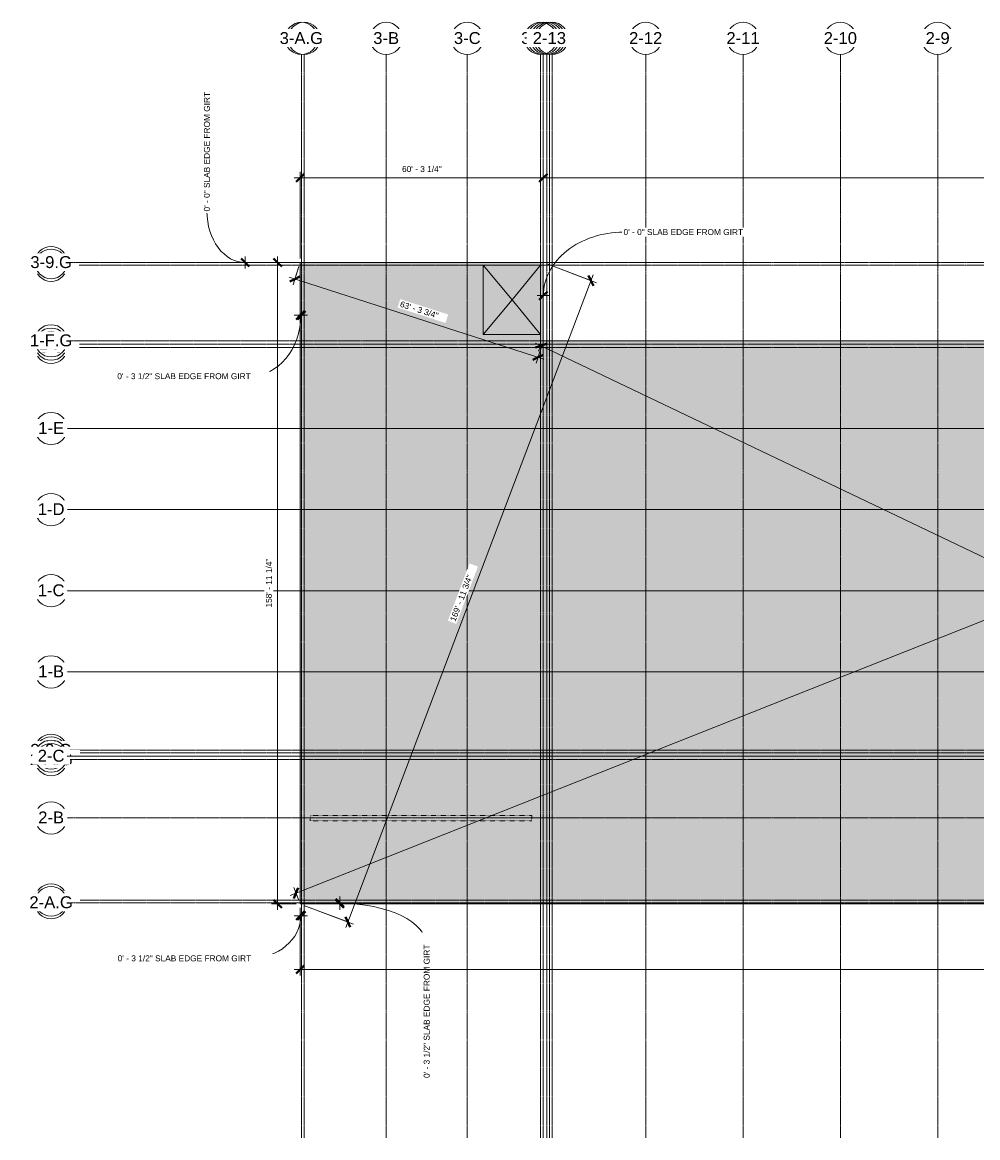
# Model space of a CAD drawing. Header units: inches. Extents: x 11161 to 16905, y -23494 to -20177.
# Drawn here: x 11161 to 14003, y -23494 to -20177 of the extents above; entities that cross this region are included whole.
import ezdxf

# ---------------------------------------------------------------- set-up
doc = ezdxf.new("R2010")
doc.units = ezdxf.units.IN
doc.header["$MEASUREMENT"] = 0
doc.linetypes.add('Dash', pattern=[0.25, 0.125, -0.125])
doc.linetypes.add('Grid Line 1_4_', pattern=[0.4375, 0.25, -0.0625, 0.0625, -0.0625])
for name, color, linetype, lineweight in [('A-ANNO-DIMS', 211, 'Continuous', 9), ('A-ANNO-DIMS-192', 211, 'Continuous', 9), ('A-FLOR', 192, 'Continuous', 9), ('S-BEAM-HDLN', 1, 'Dash', 9), ('S-GRID', 1, 'Continuous', 9), ('S-GRID-IDEN', 1, 'Continuous', 9)]:
    doc.layers.add(name, color=color, linetype=linetype, lineweight=lineweight)
doc.styles.add('Arial', font='arial.ttf', dxfattribs={"height": 35.407186})
doc.styles.add('Arial_1', font='arial.ttf', dxfattribs={"height": 17.703593})
doc.dimstyles.new('Linear_-_3_32__Arial', dxfattribs={"dimscale": 12, "dimtxt": 18, "dimasz": 2, "dimexe": 1.5, "dimexo": 1, "dimgap": 1, "dimtad": 1, "dimrnd": 0.25, "dimzin": 1, "dimdsep": 46, "dimlunit": 4, "dimtxsty": 'Arial_1', "dimblk1": 'OBLIQUE', "dimblk2": 'OBLIQUE', "dimsah": 1, "dimcen": 0.09, "dimdle": 1.5, "dimazin": 0, "dimtfac": 1, "dimtdec": 4, "dimtix": 1, "dimtmove": 1, "dimatfit": 3, "dimfxl": 1, "dimtvp": 1, "dimtfill": 1, "dimfrac": 2, "dimtolj": 1, "dimtzin": 0, "dimarcsym": 2})
doc.dimstyles.new('Linear_-_3_32__Arial_1', dxfattribs={"dimscale": 12, "dimtxt": 18, "dimasz": 2, "dimexe": 1.5, "dimexo": 1, "dimgap": 1, "dimtad": 1, "dimrnd": 0.25, "dimzin": 1, "dimdsep": 46, "dimlunit": 4, "dimtxsty": 'Arial_1', "dimblk1": 'OBLIQUE', "dimblk2": 'OBLIQUE', "dimsah": 1, "dimcen": 0.09, "dimdle": 1.5, "dimazin": 0, "dimtfac": 1, "dimtdec": 4, "dimtix": 1, "dimtmove": 0, "dimatfit": 3, "dimfxl": 1, "dimtvp": 1, "dimtfill": 1, "dimfrac": 2, "dimtolj": 1, "dimtzin": 0, "dimarcsym": 2})

# ---------------------------------------------------------------- blocks, each defined once
blk = doc.blocks.new('Grid - Grid Head - Circle-13776-Slab Outline')
at = {"layer": 'S-GRID-IDEN'}
blk.add_circle((0, 0), 0.25, dxfattribs=at)
blk = doc.blocks.new('DIMBLOCK3-Slab Outline')
at = {"layer": 'A-ANNO-DIMS-192'}
for p, q in [((11988.1, -22810.8), (11988.1, -22851.9)), ((11988.1, -22833.9), (11988.1, -22810.8)), ((11970.1, -22833.9), (12009.6, -22833.9)), ((11991.6, -22828.9), (11991.6, -22851.9)), ((11991.6, -22833.9), (11991.6, -22828.9))]:
    blk.add_line(p, q, dxfattribs=at)
at = {"layer": 'A-ANNO-DIMS-192', "lineweight": 50}
for p, q in [((11988.1, -22833.9), (11976.1, -22845.9)), ((11991.6, -22833.9), (11979.6, -22845.9)), ((11988.1, -22833.9), (12000.1, -22821.9)), ((11991.6, -22833.9), (12003.6, -22821.9))]:
    blk.add_line(p, q, dxfattribs=at)
at = {"layer": 'A-ANNO-DIMS-192'}
blk.add_ellipse((11839.6, -22833.9), major_axis=(150.2, 0), ratio=0.846934, start_param=4.712389, end_param=6.283185, dxfattribs=at)
at = {"layer": 'A-ANNO-DIMS-192', "color": 0, "insert": (11445.3, -22951.9), "char_height": 17.704, "width": 473.206, "attachment_point": 1, "line_spacing_factor": 0.938532, "style": 'Arial_1', "bg_fill": 3, "box_fill_scale": 1.25, "bg_fill_color": 0, "bg_fill_transparency": 0}
blk.add_mtext('0\' - 3 1/2" SLAB EDGE FROM GIRT', dxfattribs=at)
blk = doc.blocks.new('_Oblique')
at = {"color": 0, "linetype": 'ByBlock', "lineweight": -2}
blk.add_line((-0.5, -0.5), (0.5, 0.5), dxfattribs=at)
blk = doc.blocks.new('DIMBLOCK4-Slab Outline')
at = {"layer": 'A-ANNO-DIMS-192'}
for p, q in [((11805, -20891.6), (11842.6, -20891.6)), ((11824.6, -20891.6), (11805, -20891.6)), ((11976.1, -20891.6), (11806.6, -20891.6)), ((11824.6, -20909.6), (11824.6, -20873.6)), ((11824.6, -20891.6), (11976.1, -20891.6))]:
    blk.add_line(p, q, dxfattribs=at)
at = {"layer": 'A-ANNO-DIMS-192', "lineweight": 50}
for q in [(11812.6, -20879.6), (11812.6, -20879.6), (11836.6, -20903.6), (11836.6, -20903.6)]:
    blk.add_line((11824.6, -20891.6), q, dxfattribs=at)
at = {"layer": 'A-ANNO-DIMS-192'}
blk.add_ellipse((11824.6, -20739.8), major_axis=(0, 151.8), ratio=0.749678, start_param=1.570796, end_param=3.141593, dxfattribs=at)
at = {"layer": 'A-ANNO-DIMS-192', "color": 0, "insert": (11701.7, -20739.8), "char_height": 17.704, "width": 424.025, "attachment_point": 1, "rotation": 90, "line_spacing_factor": 0.938532, "style": 'Arial_1', "bg_fill": 3, "box_fill_scale": 1.25, "bg_fill_color": 0, "bg_fill_transparency": 0}
blk.add_mtext('0\' - 0" SLAB EDGE FROM GIRT', dxfattribs=at)
blk = doc.blocks.new('DIMBLOCK9-Slab Outline')
at = {"layer": 'A-ANNO-DIMS-192'}
for p, q in [((12693.3, -20990), (12729.3, -20990)), ((12711.3, -20985), (12711.3, -21008)), ((12711.3, -20990), (12711.3, -20985)), ((12711.3, -20985), (12711.3, -21008)), ((12711.3, -20990), (12711.3, -20985))]:
    blk.add_line(p, q, dxfattribs=at)
at = {"layer": 'A-ANNO-DIMS-192', "lineweight": 50}
for q in [(12699.3, -21002), (12699.3, -21002), (12723.3, -20978), (12723.3, -20978)]:
    blk.add_line((12711.3, -20990), q, dxfattribs=at)
at = {"layer": 'A-ANNO-DIMS-192'}
blk.add_ellipse((12949.8, -20990), major_axis=(238.5, 0), ratio=0.791145, start_param=1.570796, end_param=3.141593, dxfattribs=at)
at = {"layer": 'A-ANNO-DIMS-192', "color": 0, "insert": (12949.8, -20792.1), "char_height": 17.704, "width": 424.025, "attachment_point": 1, "line_spacing_factor": 0.938532, "style": 'Arial_1', "bg_fill": 3, "box_fill_scale": 1.25, "bg_fill_color": 0, "bg_fill_transparency": 0}
blk.add_mtext('0\' - 0" SLAB EDGE FROM GIRT', dxfattribs=at)
blk = doc.blocks.new('DIMBLOCK10-Slab Outline')
at = {"layer": 'A-ANNO-DIMS-192'}
for p, q in [((11970.1, -21048.5), (12009.6, -21048.5)), ((11988.1, -21043.5), (11988.1, -21066.5)), ((11988.1, -21048.5), (11988.1, -21043.5)), ((11991.6, -21043.5), (11991.6, -21066.5)), ((11991.6, -21048.5), (11991.6, -21043.5))]:
    blk.add_line(p, q, dxfattribs=at)
at = {"layer": 'A-ANNO-DIMS-192', "lineweight": 50}
for p, q in [((11988.1, -21048.5), (11976.1, -21060.5)), ((11991.6, -21048.5), (11979.6, -21060.5)), ((11988.1, -21048.5), (12000.1, -21036.5)), ((11991.6, -21048.5), (12003.6, -21036.5))]:
    blk.add_line(p, q, dxfattribs=at)
at = {"layer": 'A-ANNO-DIMS-192'}
blk.add_ellipse((11838.5, -21048.5), major_axis=(0, 181.2), ratio=0.835369, start_param=3.141593, end_param=4.712389, dxfattribs=at)
at = {"layer": 'A-ANNO-DIMS-192', "color": 0, "insert": (11444.1, -21220.6), "char_height": 17.704, "width": 473.206, "attachment_point": 1, "line_spacing_factor": 0.938532, "style": 'Arial_1', "bg_fill": 3, "box_fill_scale": 1.25, "bg_fill_color": 0, "bg_fill_transparency": 0}
blk.add_mtext('0\' - 3 1/2" SLAB EDGE FROM GIRT', dxfattribs=at)
blk = doc.blocks.new('DIMBLOCK11-Slab Outline')
at = {"layer": 'A-ANNO-DIMS-192', "lineweight": 50}
for p, q in [((12105.8, -22795.3), (12093.8, -22783.3)), ((12105.8, -22798.8), (12093.8, -22786.8)), ((12105.8, -22795.3), (12117.8, -22807.3)), ((12105.8, -22798.8), (12117.8, -22810.8))]:
    blk.add_line(p, q, dxfattribs=at)
at = {"layer": 'A-ANNO-DIMS-192'}
for p, q in [((12105.8, -22816.8), (12105.8, -22777.3)), ((12100.8, -22795.3), (12123.8, -22795.3)), ((12105.8, -22795.3), (12100.8, -22795.3)), ((12100.8, -22798.8), (12123.8, -22798.8)), ((12105.8, -22798.8), (12100.8, -22798.8))]:
    blk.add_line(p, q, dxfattribs=at)
blk.add_ellipse((12105.8, -22922.3), major_axis=(258.8, 0), ratio=0.483969, start_param=0, end_param=1.570796, dxfattribs=at)
at = {"layer": 'A-ANNO-DIMS-192', "color": 0, "insert": (12355.5, -23316.6), "char_height": 17.704, "width": 473.206, "attachment_point": 1, "rotation": 90, "line_spacing_factor": 0.938532, "style": 'Arial_1', "bg_fill": 3, "box_fill_scale": 1.25, "bg_fill_color": 0, "bg_fill_transparency": 0}
blk.add_mtext('0\' - 3 1/2" SLAB EDGE FROM GIRT', dxfattribs=at)
blk = doc.blocks.new('DIMBLOCK14-Slab Outline')
at = {"layer": 'A-ANNO-DIMS-192'}
for p, q in [((11988.1, -20879.6), (11988.1, -20621.6)), ((12711.3, -20879.6), (12711.3, -20621.6)), ((11970.1, -20639.6), (12711.3, -20639.6)), ((11988.1, -20639.6), (11988.1, -20879.6)), ((12711.3, -20639.6), (12711.3, -20879.6))]:
    blk.add_line(p, q, dxfattribs=at)
at = {"layer": 'A-ANNO-DIMS-192', "lineweight": 50}
for p, q in [((11988.1, -20639.6), (12000.1, -20627.6)), ((12711.3, -20639.6), (12723.3, -20627.6)), ((11988.1, -20639.6), (11976.1, -20651.6)), ((12711.3, -20639.6), (12699.3, -20651.6))]:
    blk.add_line(p, q, dxfattribs=at)
at = {"layer": 'A-ANNO-DIMS-192', "color": 0, "insert": (12291, -20604.7), "char_height": 17.704, "width": 140.898, "attachment_point": 1, "line_spacing_factor": 0.938532, "style": 'Arial_1', "bg_fill": 3, "box_fill_scale": 1.25, "bg_fill_color": 0, "bg_fill_transparency": 0}
blk.add_mtext('60\' - 3 1/4"', dxfattribs=at)
blk = doc.blocks.new('DIMBLOCK15-Slab Outline')
at = {"layer": 'A-ANNO-DIMS-192'}
for p, q in [((12711.3, -20879.6), (12711.3, -20621.6)), ((16211.3, -21112.3), (16211.3, -20621.6)), ((12711.3, -20639.6), (16229.3, -20639.6)), ((12711.3, -20639.6), (12711.3, -20879.6)), ((16211.3, -20639.6), (16211.3, -21112.3))]:
    blk.add_line(p, q, dxfattribs=at)
at = {"layer": 'A-ANNO-DIMS-192', "lineweight": 50}
for p, q in [((12711.3, -20639.6), (12723.3, -20627.6)), ((16211.3, -20639.6), (16223.3, -20627.6)), ((12711.3, -20639.6), (12699.3, -20651.6)), ((16211.3, -20639.6), (16199.3, -20651.6))]:
    blk.add_line(p, q, dxfattribs=at)
at = {"layer": 'A-ANNO-DIMS-192', "color": 0, "insert": (14416.3, -20604.7), "char_height": 17.7, "width": 108, "attachment_point": 1, "line_spacing_factor": 0.938532, "style": 'Arial_1', "bg_fill": 3, "box_fill_scale": 1.25, "bg_fill_color": 0, "bg_fill_transparency": 0}
blk.add_mtext('291\' - 8"', dxfattribs=at)
blk = doc.blocks.new('DIMBLOCK16-Slab Outline')
at = {"layer": 'A-ANNO-DIMS-192'}
for p, q in [((11976.1, -20891.6), (11903, -20891.6)), ((11921, -20873.6), (11921, -22816.8)), ((11921, -20891.6), (11976.1, -20891.6)), ((11976.1, -22798.8), (11903, -22798.8)), ((11921, -22798.8), (11976.1, -22798.8))]:
    blk.add_line(p, q, dxfattribs=at)
at = {"layer": 'A-ANNO-DIMS-192', "lineweight": 50}
for p, q in [((11921, -20891.6), (11909, -20879.6)), ((11921, -20891.6), (11933, -20903.6)), ((11921, -22798.8), (11909, -22786.8)), ((11921, -22798.8), (11933, -22810.8))]:
    blk.add_line(p, q, dxfattribs=at)
at = {"layer": 'A-ANNO-DIMS-192', "color": 0, "insert": (11886.1, -21917.5), "char_height": 17.704, "width": 173.465, "attachment_point": 1, "rotation": 90, "line_spacing_factor": 0.938532, "style": 'Arial_1', "bg_fill": 3, "box_fill_scale": 1.25, "bg_fill_color": 0, "bg_fill_transparency": 0}
blk.add_mtext('158\' - 11 1/4"', dxfattribs=at)
blk = doc.blocks.new('DIMBLOCK17-Slab Outline')
at = {"layer": 'A-ANNO-DIMS-192'}
for p, q in [((11988.1, -22810.8), (11988.1, -23012.2)), ((11988.1, -22994.2), (11988.1, -22810.8)), ((16214.8, -22810.8), (16214.8, -23012.2)), ((16214.8, -22994.2), (16214.8, -22810.8)), ((11970.1, -22994.2), (16232.8, -22994.2))]:
    blk.add_line(p, q, dxfattribs=at)
at = {"layer": 'A-ANNO-DIMS-192', "lineweight": 50}
for p, q in [((11988.1, -22994.2), (12000.1, -22982.2)), ((16214.8, -22994.2), (16226.8, -22982.2)), ((11988.1, -22994.2), (11976.1, -23006.2)), ((16214.8, -22994.2), (16202.8, -23006.2))]:
    blk.add_line(p, q, dxfattribs=at)
at = {"layer": 'A-ANNO-DIMS-192', "color": 0, "insert": (14035.9, -22959.2), "char_height": 17.704, "width": 157.182, "attachment_point": 1, "line_spacing_factor": 0.938532, "style": 'Arial_1', "bg_fill": 3, "box_fill_scale": 1.25, "bg_fill_color": 0, "bg_fill_transparency": 0}
blk.add_mtext('352\' - 2 3/4"', dxfattribs=at)
blk = doc.blocks.new('DIMBLOCK18-Slab Outline')
at = {"layer": 'A-ANNO-DIMS-192'}
for p, q in [((16224.2, -22821), (12688.2, -21131)), ((12706.1, -21135.1), (12696.7, -21155)), ((12704.4, -21138.7), (12706.1, -21135.1)), ((16209.6, -22809.6), (16200.2, -22829.5)), ((16207.9, -22813.2), (16209.6, -22809.6))]:
    blk.add_line(p, q, dxfattribs=at)
at = {"layer": 'A-ANNO-DIMS-192', "lineweight": 50}
for p, q in [((12704.4, -21138.7), (12688.4, -21144.4)), ((12704.4, -21138.7), (12720.4, -21133.1)), ((16207.9, -22813.2), (16191.9, -22818.9)), ((16207.9, -22813.2), (16223.9, -22807.6))]:
    blk.add_line(p, q, dxfattribs=at)
at = {"layer": 'A-ANNO-DIMS-192', "color": 0, "insert": (14430.7, -21925), "char_height": 17.7, "width": 108, "attachment_point": 1, "rotation": 334.4545, "line_spacing_factor": 0.938532, "style": 'Arial_1', "bg_fill": 3, "box_fill_scale": 1.25, "bg_fill_color": 0, "bg_fill_transparency": 0}
blk.add_mtext('323\' - 7"', dxfattribs=at)
blk = doc.blocks.new('DIMBLOCK19-Slab Outline')
at = {"layer": 'A-ANNO-DIMS-192'}
for p, q in [((16215.4, -21085.8), (11958.7, -22773.5)), ((16206.9, -21113.1), (16192, -21075.7)), ((16198.7, -21092.4), (16206.9, -21113.1)), ((11983.6, -22787.6), (11968.8, -22750.2)), ((11975.4, -22766.9), (11983.6, -22787.6))]:
    blk.add_line(p, q, dxfattribs=at)
at = {"layer": 'A-ANNO-DIMS-192', "lineweight": 50}
for p, q in [((16198.7, -21092.4), (16191.9, -21108)), ((16198.7, -21092.4), (16205.4, -21076.8)), ((11975.4, -22766.9), (11982.1, -22751.3)), ((11975.4, -22766.9), (11968.7, -22782.5))]:
    blk.add_line(p, q, dxfattribs=at)
at = {"layer": 'A-ANNO-DIMS-192', "color": 0, "insert": (14032.3, -21913.7), "char_height": 17.7, "width": 108, "attachment_point": 1, "rotation": 21.6281, "line_spacing_factor": 0.938532, "style": 'Arial_1', "bg_fill": 3, "box_fill_scale": 1.25, "bg_fill_color": 0, "bg_fill_transparency": 0}
blk.add_mtext('378\' - 7"', dxfattribs=at)
blk = doc.blocks.new('DIMBLOCK20-Slab Outline')
at = {"layer": 'A-ANNO-DIMS-192'}
for p, q in [((11984.4, -20903), (11966.8, -20957.7)), ((11972.3, -20940.6), (11984.4, -20903)), ((12712.7, -21178.8), (11955.2, -20935)), ((12707.6, -21135.7), (12690, -21190.4)), ((12695.5, -21173.3), (12707.6, -21135.7))]:
    blk.add_line(p, q, dxfattribs=at)
at = {"layer": 'A-ANNO-DIMS-192', "lineweight": 50}
for p, q in [((11972.3, -20940.6), (11957.2, -20948.3)), ((11972.3, -20940.6), (11987.4, -20932.8)), ((12695.5, -21173.3), (12680.4, -21181.1)), ((12695.5, -21173.3), (12710.6, -21165.6))]:
    blk.add_line(p, q, dxfattribs=at)
at = {"layer": 'A-ANNO-DIMS-192', "color": 0, "insert": (12288.7, -21005.7), "char_height": 17.704, "width": 140.898, "attachment_point": 1, "rotation": 342.1612, "line_spacing_factor": 0.938532, "style": 'Arial_1', "bg_fill": 3, "box_fill_scale": 1.25, "bg_fill_color": 0, "bg_fill_transparency": 0}
blk.add_mtext('63\' - 3 3/4"', dxfattribs=at)
blk = doc.blocks.new('DIMBLOCK21-Slab Outline')
at = {"layer": 'A-ANNO-DIMS-192'}
for p, q in [((12722.5, -20895.8), (12869.9, -20951.7)), ((12853.1, -20945.3), (12722.5, -20895.8)), ((12859.5, -20928.5), (12123.5, -22869.4)), ((11999.3, -22803.1), (12146.7, -22858.9)), ((12129.8, -22852.6), (11999.3, -22803.1))]:
    blk.add_line(p, q, dxfattribs=at)
at = {"layer": 'A-ANNO-DIMS-192', "lineweight": 50}
for p, q in [((12853.1, -20945.3), (12846.1, -20929.8)), ((12853.1, -20945.3), (12860.1, -20960.8)), ((12129.8, -22852.6), (12122.9, -22837.1)), ((12129.8, -22852.6), (12136.8, -22868))]:
    blk.add_line(p, q, dxfattribs=at)
at = {"layer": 'A-ANNO-DIMS-192', "color": 0, "insert": (12433.1, -21954.1), "char_height": 17.704, "width": 173.465, "attachment_point": 1, "rotation": 69.2327, "line_spacing_factor": 0.938532, "style": 'Arial_1', "bg_fill": 3, "box_fill_scale": 1.25, "bg_fill_color": 0, "bg_fill_transparency": 0}
blk.add_mtext('169\' - 11 3/4"', dxfattribs=at)

msp = doc.modelspace()

# ---------------------------------------------------------------- hatches: boundary and pattern name
at = {"layer": 'A-FLOR'}
h = msp.add_hatch(color=256, dxfattribs=at)
h.paths.add_polyline_path([(16214.817, -22798.803), (16214.817, -22373.553), (16211.317, -22373.553), (16211.317, -21124.303), (12711.317, -21124.303), (12711.317, -20891.553), (11988.067, -20891.553), (11988.067, -22798.803), (14099.88, -22798.803)], flags=0)
h.paths.add_polyline_path([(15237.692, -22787.303), (15237.692, -22685.075), (15432.067, -22685.075), (15432.067, -22787.303)], flags=0)
h.paths.add_polyline_path([(15667.192, -22787.303), (15451.317, -22787.303), (15451.317, -22685.075), (15667.192, -22685.075)], flags=0)
h.paths.add_polyline_path([(15104.442, -22787.303), (15104.442, -22561.678), (15232.942, -22561.678), (15232.942, -22787.303)], flags=0)
h.paths.add_polyline_path([(15232.942, -22556.928), (15104.442, -22556.928), (15104.442, -22465.553), (15232.942, -22465.553)], flags=0)
h.paths.add_polyline_path([(12532.547, -21105.847), (12532.547, -20899.553), (12703.317, -20899.553), (12703.317, -21105.847)], flags=0)
for points in [[(12532.547, -21105.847), (12618.167, -21002.347), (12532.547, -20899.553), (12532.547, -21105.709)], [(12618.167, -21002.347), (12703.317, -20899.553), (12532.547, -20899.553)], [(12703.317, -21105.847), (12703.317, -20899.553), (12618.167, -21002.347)], [(12618.167, -21105.847), (12703.317, -21105.847), (12618.167, -21002.347), (12532.547, -21105.847)]]:
    msp.add_hatch(color=256, dxfattribs=at).paths.add_polyline_path(points, flags=0)

# ---------------------------------------------------------------- linework, layer by layer
for p, q in [((11988.067, -22798.803), (11988.067, -20891.553)), ((11988.067, -20891.553), (12711.317, -20891.553)), ((12711.317, -20891.553), (12711.317, -21124.303)), ((12532.547, -21105.847), (12532.547, -20899.553)), ((12618.167, -21002.347), (12532.547, -20899.553)), ((12532.547, -20899.553), (12703.317, -20899.553)), ((12703.317, -20899.553), (12618.167, -21002.347)), ((12703.317, -20899.553), (12703.317, -21105.847)), ((12532.547, -21105.847), (12618.167, -21002.347)), ((12618.167, -21002.347), (12703.317, -21105.847)), ((12703.317, -21105.847), (12532.547, -21105.847)), ((12711.317, -21124.303), (16211.317, -21124.303)), ((16214.817, -22798.803), (11988.067, -22798.803))]:
    msp.add_line(p, q, dxfattribs=at)
at = {"layer": 'S-BEAM-HDLN'}
for p, q in [((12676.692, -22535.608), (12018.067, -22535.608)), ((12018.067, -22551.608), (12018.067, -22535.608)), ((12018.067, -22551.608), (12676.692, -22551.608)), ((12676.692, -22535.608), (12676.692, -22551.608))]:
    msp.add_line(p, q, dxfattribs=at)
at = {"layer": 'S-GRID', "linetype": 'Grid Line 1_4_'}
for p, q in [((11991.567, -23494.103), (11991.567, -20273.094)), ((11999.567, -23494.103), (11999.567, -20273.094)), ((12243.817, -23494.103), (12243.817, -20273.094)), ((12485.067, -23494.103), (12485.067, -20273.094)), ((12703.317, -23494.103), (12703.317, -20273.094)), ((12711.317, -23494.103), (12711.317, -20273.094)), ((12711.317, -23494.103), (12711.317, -20273.094)), ((12721.317, -23494.103), (12721.317, -20273.094)), ((12729.317, -23494.103), (12729.317, -20273.094)), ((12729.317, -23494.103), (12729.317, -20273.094)), ((12737.317, -23494.103), (12737.317, -20273.094)), ((13015.817, -23494.103), (13015.817, -20273.094)), ((13015.817, -23494.103), (13015.817, -20273.094)), ((13305.317, -23494.103), (13305.317, -20273.094)), ((13305.317, -23494.103), (13305.317, -20273.094)), ((13594.817, -23494.103), (13594.817, -20273.094)), ((13594.817, -23494.103), (13594.817, -20273.094)), ((13884.317, -23494.103), (13884.317, -20273.094)), ((13884.317, -23494.103), (13884.317, -20273.094))]:
    msp.add_line(p, q, dxfattribs=at)

# ---------------------------------------------------------------- block references
at = {"layer": 'S-GRID-IDEN', "xscale": 191.9999999999999, "yscale": 191.9999999999999, "zscale": 191.9999999999999}
for p in [(11999.567, -20225.094), (12243.817, -20225.094), (12485.067, -20225.094), (12737.317, -20225.094), (13015.817, -20225.094), (13305.317, -20225.094), (13594.817, -20225.094), (13884.317, -20225.094)]:
    msp.add_blockref('Grid - Grid Head - Circle-13776-Slab Outline', p, dxfattribs=at)
at = {"layer": 'S-GRID-IDEN', "xscale": 191.9999999999999, "yscale": 191.9999999999999, "zscale": 191.9999999999999, "rotation": 89.99999999999984}
for p in [(11247.047, -20899.553), (11247.047, -21143.803), (11247.047, -21385.053), (11247.047, -21626.303), (11247.047, -21867.553), (11247.047, -22108.803), (11247.047, -22350.053), (11247.047, -22543.053), (11247.047, -22787.303)]:
    msp.add_blockref('Grid - Grid Head - Circle-13776-Slab Outline', p, dxfattribs=at)

# ---------------------------------------------------------------- next in the draw order: texts
at = {"layer": 'S-GRID-IDEN', "char_height": 35.4072, "attachment_point": 2, "line_spacing_factor": 0.938532, "style": 'Arial', "bg_fill": 3, "box_fill_scale": 1.25, "bg_fill_color": 0, "bg_fill_transparency": 0}
for s, insert, width in [('3-A', (11999.557, -20206.22), 91.584), ('3-B', (12243.807, -20206.22), 91.584), ('3-C', (12485.057, -20206.22), 94.608), ('3-E.G', (12737.307, -20206.22), 153.792), ('1-12', (13015.807, -20206.22), 117.936), ('1-11', (13305.307, -20206.22), 117.936), ('1-10', (13594.807, -20206.22), 117.936), ('1-9', (13884.307, -20206.22), 85.104), ('3-9', (11247.242, -20880.493), 85.104), ('3-8', (11247.242, -21124.743), 85.104), ('3-7', (11247.242, -21365.993), 85.104), ('3-6', (11247.242, -21607.243), 85.104), ('3-5', (11247.242, -21848.493), 85.104), ('3-4', (11247.242, -22089.743), 85.104), ('3-3', (11247.242, -22330.993), 85.104), ('3-2', (11247.242, -22523.993), 85.104), ('3-1', (11247.242, -22768.243), 85.104)]:
    msp.add_mtext(s, dxfattribs=dict(at, insert=insert, width=width))

# ---------------------------------------------------------------- next in the draw order: linework, layer by layer
at = {"layer": 'S-GRID', "linetype": 'Grid Line 1_4_'}
for p, q in [((16904.83, -20899.553), (11295.047, -20899.553)), ((16904.83, -21143.803), (11295.047, -21143.803)), ((16805.382, -21385.053), (11295.047, -21385.053)), ((16805.382, -21626.303), (11295.047, -21626.303)), ((16805.382, -21867.553), (11295.047, -21867.553)), ((16805.382, -22108.803), (11295.047, -22108.803)), ((16904.83, -22350.053), (11295.047, -22350.053)), ((16904.83, -22543.053), (11295.047, -22543.053)), ((16904.83, -22787.303), (11295.047, -22787.303))]:
    msp.add_line(p, q, dxfattribs=at)

# ---------------------------------------------------------------- next in the draw order: block references
at = {"layer": 'S-GRID-IDEN', "xscale": 191.9999999999999, "yscale": 191.9999999999999, "zscale": 191.9999999999999}
for p in [(11991.567, -20225.094), (12729.317, -20225.094), (13015.817, -20225.094), (13305.317, -20225.094), (13594.817, -20225.094), (13884.317, -20225.094)]:
    msp.add_blockref('Grid - Grid Head - Circle-13776-Slab Outline', p, dxfattribs=at)
at = {"layer": 'S-GRID-IDEN', "xscale": 191.9999999999999, "yscale": 191.9999999999999, "zscale": 191.9999999999999, "rotation": 89.99999999999984}
for p in [(11247.047, -20891.553), (11247.047, -21134.303), (11247.047, -21385.053), (11247.047, -21626.303), (11247.047, -21867.553), (11247.047, -22108.803), (11247.047, -22342.053), (11247.047, -22543.053), (11247.047, -22795.303)]:
    msp.add_blockref('Grid - Grid Head - Circle-13776-Slab Outline', p, dxfattribs=at)

# ---------------------------------------------------------------- next in the draw order: texts
at = {"layer": 'S-GRID-IDEN', "char_height": 35.4072, "attachment_point": 2, "line_spacing_factor": 0.938532, "style": 'Arial', "bg_fill": 3, "box_fill_scale": 1.25, "bg_fill_color": 0, "bg_fill_transparency": 0}
for s, insert, width in [('3-A.G', (11991.557, -20206.22), 153.792), ('3-E', (12729.307, -20206.22), 91.584), ('2-12', (13015.807, -20206.22), 117.936), ('2-11', (13305.307, -20206.22), 117.936), ('2-10', (13594.807, -20206.22), 117.936), ('2-9', (13884.307, -20206.22), 85.104), ('3-9.G', (11247.242, -20872.493), 147.312), ('1-F', (11247.242, -21115.243), 88.128), ('1-E', (11247.242, -21365.993), 91.584), ('1-D', (11247.242, -21607.243), 94.608), ('1-C', (11247.242, -21848.493), 94.608), ('1-B', (11247.242, -22089.743), 91.584), ('3-3.G', (11247.242, -22322.993), 147.312), ('2-B', (11247.242, -22523.993), 91.584), ('3-1.G', (11247.242, -22776.243), 147.312)]:
    msp.add_mtext(s, dxfattribs=dict(at, insert=insert, width=width))

# ---------------------------------------------------------------- next in the draw order: linework, layer by layer
at = {"layer": 'S-GRID', "linetype": 'Grid Line 1_4_'}
for p, q in [((16904.83, -20891.553), (11295.047, -20891.553)), ((16805.382, -21134.303), (11295.047, -21134.303)), ((16687.382, -21385.053), (11295.047, -21385.053)), ((16687.382, -21626.303), (11295.047, -21626.303)), ((16687.382, -21867.553), (11295.047, -21867.553)), ((16687.382, -22108.803), (11295.047, -22108.803)), ((16904.83, -22342.053), (11295.047, -22342.053)), ((16904.83, -22543.053), (11295.047, -22543.053)), ((16904.83, -22795.303), (11295.047, -22795.303))]:
    msp.add_line(p, q, dxfattribs=at)

# ---------------------------------------------------------------- next in the draw order: block references
at = {"layer": 'S-GRID-IDEN', "xscale": 191.9999999999999, "yscale": 191.9999999999999, "zscale": 191.9999999999999}
msp.add_blockref('Grid - Grid Head - Circle-13776-Slab Outline', (12721.317, -20225.094), dxfattribs=at)
at = {"layer": 'S-GRID-IDEN', "xscale": 191.9999999999999, "yscale": 191.9999999999999, "zscale": 191.9999999999999, "rotation": 89.99999999999984}
for p in [(11247.047, -21124.303), (11247.047, -22359.553), (11247.047, -22787.303)]:
    msp.add_blockref('Grid - Grid Head - Circle-13776-Slab Outline', p, dxfattribs=at)

# ---------------------------------------------------------------- next in the draw order: texts
at = {"layer": 'S-GRID-IDEN', "char_height": 35.4072, "attachment_point": 2, "line_spacing_factor": 0.938532, "style": 'Arial', "bg_fill": 3, "box_fill_scale": 1.25, "bg_fill_color": 0, "bg_fill_transparency": 0}
for s, insert, width in [('1-13', (12721.307, -20206.22), 117.936), ('1-F.G', (11247.242, -21105.243), 150.336), ('1-A', (11247.242, -22340.493), 91.584), ('2-A', (11247.242, -22768.243), 91.584)]:
    msp.add_mtext(s, dxfattribs=dict(at, insert=insert, width=width))

# ---------------------------------------------------------------- next in the draw order: dimensions: what is measured, and where the dimension line sits
at = {"layer": 'A-ANNO-DIMS'}
dim = msp.add_linear_dim(base=(11988.067, -20891.553), p1=(11792.963, -20891.553), p2=(11988.067, -20891.553), dimstyle='Linear_-_3_32__Arial', override={"dimpost": '<>SLAB EDGE FROM GIRT', "dimfxl": 195.103921}, dxfattribs=at)
dim.commit()
dim.dimension.update_dxf_attribs({"geometry": 'DIMBLOCK4-Slab Outline', "text_midpoint": (11713.489, -20527.788), "dimtype": 160, "text_rotation": 90})
dim = msp.add_linear_dim(base=(12711.316528598, -20989.97300148), p1=(12711.316528598, -20973.002438731), p2=(12711.316528598, -20973.002438731), dimstyle='Linear_-_3_32__Arial', override={"dimpost": '<>SLAB EDGE FROM GIRT', "dimfxl": 0}, dxfattribs=at)
dim.commit()
dim.dimension.update_dxf_attribs({"geometry": 'DIMBLOCK9-Slab Outline', "text_midpoint": (13161.850987513, -20803.950783893), "dimtype": 160})

# ---------------------------------------------------------------- next in the draw order: linework, layer by layer
at = {"layer": 'S-GRID', "linetype": 'Grid Line 1_4_'}
for p, q in [((16805.382, -21124.303), (11295.047, -21124.303)), ((16805.382, -22359.553), (11295.047, -22359.553)), ((16904.83, -22787.303), (11295.047, -22787.303))]:
    msp.add_line(p, q, dxfattribs=at)

# ---------------------------------------------------------------- next in the draw order: block references
at = {"layer": 'S-GRID-IDEN', "xscale": 191.9999999999999, "yscale": 191.9999999999999, "zscale": 191.9999999999999}
msp.add_blockref('Grid - Grid Head - Circle-13776-Slab Outline', (12711.317, -20225.094), dxfattribs=at)
at = {"layer": 'S-GRID-IDEN', "xscale": 191.9999999999999, "yscale": 191.9999999999999, "zscale": 191.9999999999999, "rotation": 89.99999999999984}
for p in [(11247.047, -22369.553), (11247.047, -22795.303)]:
    msp.add_blockref('Grid - Grid Head - Circle-13776-Slab Outline', p, dxfattribs=at)

# ---------------------------------------------------------------- next in the draw order: dimensions: what is measured, and where the dimension line sits
at = {"layer": 'A-ANNO-DIMS'}
dim = msp.add_linear_dim(base=(12711.317, -20639.636), p1=(11988.067, -20891.553), p2=(12711.317, -20891.553), dimstyle='Linear_-_3_32__Arial_1', override={"dimpost": '<>', "dimfxl": 723.25}, dxfattribs=at)
dim.commit()
dim.dimension.update_dxf_attribs({"geometry": 'DIMBLOCK14-Slab Outline', "text_midpoint": (12349.692, -20618.476)})

# ---------------------------------------------------------------- next in the draw order: texts
at = {"layer": 'S-GRID-IDEN', "char_height": 35.4072, "attachment_point": 2, "line_spacing_factor": 0.938532, "style": 'Arial', "bg_fill": 3, "box_fill_scale": 1.25, "bg_fill_color": 0, "bg_fill_transparency": 0}
for s, insert, width in [('1-13.G', (12711.307, -20206.22), 180.144), ('1-A.G', (11247.242, -22350.493), 153.792), ('2-A.G', (11247.242, -22776.243), 153.792)]:
    msp.add_mtext(s, dxfattribs=dict(at, insert=insert, width=width))

# ---------------------------------------------------------------- next in the draw order: dimensions: what is measured, and where the dimension line sits
at = {"layer": 'A-ANNO-DIMS'}
dim = msp.add_linear_dim(base=(16211.317, -20639.636), p1=(12711.317, -20891.553), p2=(16211.317, -21124.303), dimstyle='Linear_-_3_32__Arial_1', override={"dimpost": '<>', "dimfxl": 3507.7304}, dxfattribs=at)
dim.commit()
dim.dimension.update_dxf_attribs({"geometry": 'DIMBLOCK15-Slab Outline', "text_midpoint": (14461.317, -20618.597)})
dim = msp.add_linear_dim(base=(11991.567, -21048.519), p1=(11988.067, -21031.548), p2=(11991.567, -21031.548), dimstyle='Linear_-_3_32__Arial', override={"dimpost": '<>SLAB EDGE FROM GIRT', "dimfxl": 3.5}, dxfattribs=at)
dim.commit()
dim.dimension.update_dxf_attribs({"geometry": 'DIMBLOCK10-Slab Outline', "text_midpoint": (11680.749, -21232.359), "dimtype": 160})

# ---------------------------------------------------------------- next in the draw order: linework, layer by layer
at = {"layer": 'S-GRID', "linetype": 'Grid Line 1_4_'}
for p, q in [((16805.382, -22369.553), (11295.047, -22369.553)), ((16904.83, -22795.303), (11295.047, -22795.303))]:
    msp.add_line(p, q, dxfattribs=at)

# ---------------------------------------------------------------- next in the draw order: block references
at = {"layer": 'S-GRID-IDEN', "xscale": 191.9999999999999, "yscale": 191.9999999999999, "zscale": 191.9999999999999}
msp.add_blockref('Grid - Grid Head - Circle-13776-Slab Outline', (12703.317, -20225.094), dxfattribs=at)
at = {"layer": 'S-GRID-IDEN', "xscale": 191.9999999999999, "yscale": 191.9999999999999, "zscale": 191.9999999999999, "rotation": 89.99999999999984}
msp.add_blockref('Grid - Grid Head - Circle-13776-Slab Outline', (11247.047, -22359.553), dxfattribs=at)

# ---------------------------------------------------------------- next in the draw order: texts
at = {"layer": 'S-GRID-IDEN', "char_height": 35.4072, "width": 94.608, "attachment_point": 2, "line_spacing_factor": 0.938532, "style": 'Arial', "bg_fill": 3, "box_fill_scale": 1.25, "bg_fill_color": 0, "bg_fill_transparency": 0}
for s, insert in [('3-D', (12703.307, -20206.22)), ('2-C', (11247.242, -22340.493))]:
    msp.add_mtext(s, dxfattribs=dict(at, insert=insert))

# ---------------------------------------------------------------- next in the draw order: dimensions: what is measured, and where the dimension line sits
at = {"layer": 'A-ANNO-DIMS'}
dim = msp.add_linear_dim(base=(12105.791, -22795.303), p1=(12088.821, -22798.803), p2=(12088.821, -22795.303), angle=90, dimstyle='Linear_-_3_32__Arial', override={"dimpost": '<>SLAB EDGE FROM GIRT', "dimfxl": 3.5}, dxfattribs=at)
dim.commit()
dim.dimension.update_dxf_attribs({"geometry": 'DIMBLOCK11-Slab Outline', "text_midpoint": (12367.277, -23080.04), "dimtype": 160, "text_rotation": 90})
dim = msp.add_linear_dim(base=(11991.567, -22833.868), p1=(11988.067, -22798.803), p2=(11991.567, -22816.897), dimstyle='Linear_-_3_32__Arial', override={"dimpost": '<>SLAB EDGE FROM GIRT', "dimfxl": 18.429938}, dxfattribs=at)
dim.commit()
dim.dimension.update_dxf_attribs({"geometry": 'DIMBLOCK3-Slab Outline', "text_midpoint": (11681.9, -22963.745), "dimtype": 160})

# ---------------------------------------------------------------- next in the draw order: linework, layer by layer
at = {"layer": 'S-GRID', "linetype": 'Grid Line 1_4_'}
msp.add_line((16721.382, -22359.553), (11295.047, -22359.553), dxfattribs=at)

# ---------------------------------------------------------------- next in the draw order: block references
at = {"layer": 'S-GRID-IDEN', "xscale": 191.9999999999999, "yscale": 191.9999999999999, "zscale": 191.9999999999999}
msp.add_blockref('Grid - Grid Head - Circle-13776-Slab Outline', (12711.317, -20225.094), dxfattribs=at)

# ---------------------------------------------------------------- next in the draw order: texts
at = {"layer": 'S-GRID-IDEN', "insert": (12711.307, -20206.22), "char_height": 35.4072, "width": 156.816, "attachment_point": 2, "line_spacing_factor": 0.938532, "style": 'Arial', "bg_fill": 3, "box_fill_scale": 1.25, "bg_fill_color": 0, "bg_fill_transparency": 0}
msp.add_mtext('3-D.G', dxfattribs=at)

# ---------------------------------------------------------------- next in the draw order: dimensions: what is measured, and where the dimension line sits
at = {"layer": 'A-ANNO-DIMS'}
dim = msp.add_linear_dim(base=(11921.016, -22798.803), p1=(11988.067, -20891.553), p2=(11988.067, -22798.803), angle=90, dimstyle='Linear_-_3_32__Arial_1', override={"dimpost": '<>', "dimfxl": 1907.25}, dxfattribs=at)
dim.commit()
dim.dimension.update_dxf_attribs({"geometry": 'DIMBLOCK16-Slab Outline', "text_midpoint": (11899.862, -21845.178)})

# ---------------------------------------------------------------- next in the draw order: block references
at = {"layer": 'S-GRID-IDEN', "xscale": 191.9999999999999, "yscale": 191.9999999999999, "zscale": 191.9999999999999}
msp.add_blockref('Grid - Grid Head - Circle-13776-Slab Outline', (12729.317, -20225.094), dxfattribs=at)

# ---------------------------------------------------------------- next in the draw order: dimensions: what is measured, and where the dimension line sits
at = {"layer": 'A-ANNO-DIMS'}
dim = msp.add_linear_dim(base=(16214.817, -22994.169), p1=(11988.067, -22798.803), p2=(16214.817, -22798.803), dimstyle='Linear_-_3_32__Arial_1', override={"dimpost": '<>', "dimfxl": 4226.75}, dxfattribs=at)
dim.commit()
dim.dimension.update_dxf_attribs({"geometry": 'DIMBLOCK17-Slab Outline', "text_midpoint": (14101.442, -22973.01)})

# ---------------------------------------------------------------- next in the draw order: texts
at = {"layer": 'S-GRID-IDEN', "insert": (12729.307, -20206.22), "char_height": 35.4072, "width": 117.936, "attachment_point": 2, "line_spacing_factor": 0.938532, "style": 'Arial', "bg_fill": 3, "box_fill_scale": 1.25, "bg_fill_color": 0, "bg_fill_transparency": 0}
msp.add_mtext('2-13', dxfattribs=at)

# ---------------------------------------------------------------- next in the draw order: dimensions: what is measured, and where the dimension line sits
at = {"layer": 'A-ANNO-DIMS'}
dim = msp.add_linear_dim(base=(12704.426, -21138.72), p1=(16214.817, -22798.803), p2=(12711.317, -21124.303), angle=334.454503, dimstyle='Linear_-_3_32__Arial_1', override={"dimpost": '<>', "dimfxl": 3883.0996}, dxfattribs=at)
dim.commit()
dim.dimension.update_dxf_attribs({"geometry": 'DIMBLOCK18-Slab Outline', "text_midpoint": (14465.251, -21956.982)})

# ---------------------------------------------------------------- next in the draw order: dimensions: what is measured, and where the dimension line sits
dim = msp.add_linear_dim(base=(11975.416, -22766.898), p1=(16211.317, -21124.303), p2=(11988.067, -22798.803), angle=21.628108, dimstyle='Linear_-_3_32__Arial_1', override={"dimpost": '<>', "dimfxl": 4543.103654}, dxfattribs=at)
dim.commit()
dim.dimension.update_dxf_attribs({"geometry": 'DIMBLOCK19-Slab Outline', "text_midpoint": (14079.285, -21910.085)})

# ---------------------------------------------------------------- next in the draw order: dimensions: what is measured, and where the dimension line sits
dim = msp.add_linear_dim(base=(11972.295, -20940.561), p1=(12711.317, -21124.303), p2=(11988.067, -20891.553), angle=342.16124, dimstyle='Linear_-_3_32__Arial_1', override={"dimpost": '<>', "dimfxl": 759.778339}, dxfattribs=at)
dim.commit()
dim.dimension.update_dxf_attribs({"geometry": 'DIMBLOCK20-Slab Outline', "text_midpoint": (12340.402, -21036.794)})

# ---------------------------------------------------------------- next in the draw order: dimensions: what is measured, and where the dimension line sits
dim = msp.add_linear_dim(base=(12129.84, -22852.565), p1=(12711.317, -20891.553), p2=(11988.067, -22798.803), angle=69.232726, dimstyle='Linear_-_3_32__Arial_1', override={"dimpost": '<>', "dimfxl": 2039.777715}, dxfattribs=at)
dim.commit()
dim.dimension.update_dxf_attribs({"geometry": 'DIMBLOCK21-Slab Outline', "text_midpoint": (12471.68, -21891.437)})

doc.saveas('drawing.dxf')
